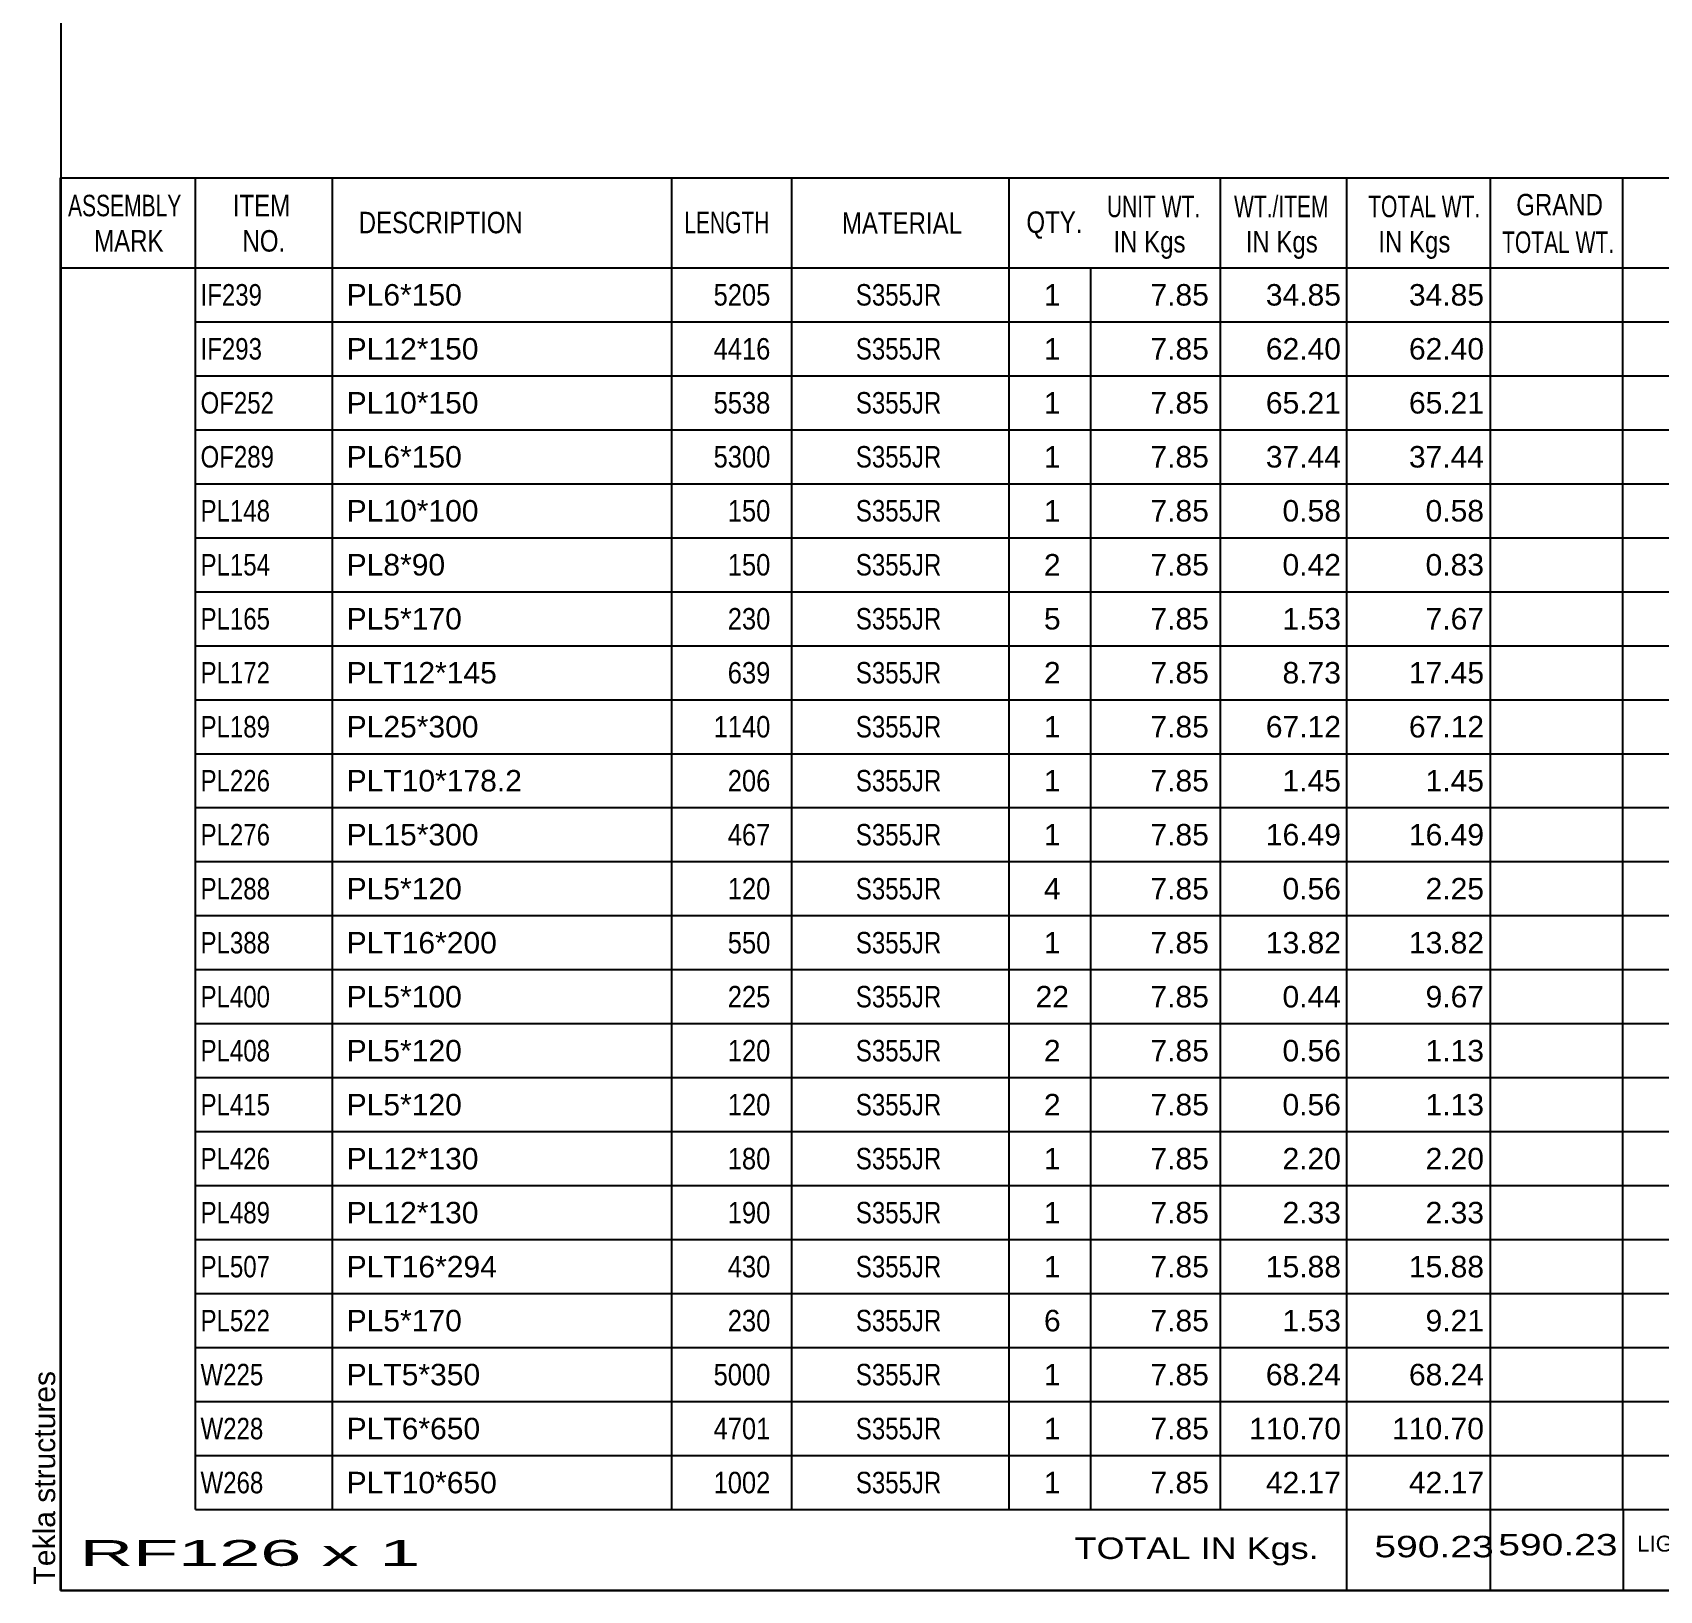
# Model space of a CAD drawing. Header units: millimetres. Extents: x -25 to 377, y -192 to 85.
# Drawn here: x -25.3 to 119.4, y -192.4 to -53.9 of the extents above; entities that cross this region are included whole.
import ezdxf

# ---------------------------------------------------------------- set-up
doc = ezdxf.new("R2010")
doc.units = ezdxf.units.MM
doc.styles.add('Arial', font='ARIAL.TTF', dxfattribs={"height": 0.2})

# ---------------------------------------------------------------- blocks, each defined once
blk = doc.blocks.new('Unknown-627304324-1201')
at = {"color": 5, "linetype": 'Continuous'}
for p, q in [((-22.78, 84.6), (-22.78, -192.4)), ((-22.78, -192.4), (377.22, -192.4))]:
    blk.add_line(p, q, dxfattribs=at)
at = {"color": 174, "linetype": 'Continuous', "style": 'Arial'}
blk.add_text('Tekla structures', height=1.9102, rotation=90, dxfattribs=at).set_placement((-23.28, -191.9))
blk = doc.blocks.new('CBS_BOM-627304324-17257')
at = {"color": 7, "linetype": 'Continuous'}
for p, q in [((-22.81, -74.83), (-22.81, -66.83)), ((-22.81, -66.83), (132.11, -66.83)), ((-10.81, -74.83), (-10.81, -66.83)), ((1.38, -74.83), (1.38, -66.83)), ((31.55, -74.83), (31.55, -66.83)), ((42.23, -74.83), (42.23, -66.83)), ((61.54, -74.83), (61.54, -66.83)), ((80.34, -74.83), (80.34, -66.83)), ((91.56, -74.83), (91.56, -66.83)), ((104.34, -74.83), (104.34, -66.83)), ((116.09, -74.83), (116.09, -66.83)), ((-22.81, -74.83), (132.11, -74.83)), ((-22.81, -79.63), (-22.81, -74.83)), ((-10.81, -79.63), (-10.81, -74.83)), ((1.38, -79.63), (1.38, -74.83)), ((31.55, -79.63), (31.55, -74.83)), ((42.23, -79.63), (42.23, -74.83)), ((61.54, -79.63), (61.54, -74.83)), ((68.81, -79.63), (68.81, -74.83)), ((80.34, -79.63), (80.34, -74.83)), ((91.56, -79.63), (91.56, -74.83)), ((104.34, -79.63), (104.34, -74.83)), ((116.11, -79.63), (116.11, -74.83)), ((-22.81, -84.43), (-22.81, -79.63)), ((-10.81, -79.63), (132.11, -79.63)), ((-10.81, -84.43), (-10.81, -79.63)), ((1.38, -84.43), (1.38, -79.63)), ((31.55, -84.43), (31.55, -79.63)), ((42.23, -84.43), (42.23, -79.63)), ((61.54, -84.43), (61.54, -79.63)), ((68.81, -84.43), (68.81, -79.63)), ((80.34, -84.43), (80.34, -79.63)), ((91.56, -84.43), (91.56, -79.63)), ((104.34, -84.43), (104.34, -79.63)), ((116.11, -84.43), (116.11, -79.63)), ((-22.81, -89.23), (-22.81, -84.43)), ((-10.81, -84.43), (132.11, -84.43)), ((-10.81, -89.23), (-10.81, -84.43)), ((1.38, -89.23), (1.38, -84.43)), ((31.55, -89.23), (31.55, -84.43)), ((42.23, -89.23), (42.23, -84.43)), ((61.54, -89.23), (61.54, -84.43)), ((68.81, -89.23), (68.81, -84.43)), ((80.34, -89.23), (80.34, -84.43)), ((91.56, -89.23), (91.56, -84.43)), ((104.34, -89.23), (104.34, -84.43)), ((116.11, -89.23), (116.11, -84.43)), ((-22.81, -94.03), (-22.81, -89.23)), ((-10.81, -89.23), (132.11, -89.23)), ((-10.81, -94.03), (-10.81, -89.23)), ((1.38, -94.03), (1.38, -89.23)), ((31.55, -94.03), (31.55, -89.23)), ((42.23, -94.03), (42.23, -89.23)), ((61.54, -94.03), (61.54, -89.23)), ((68.81, -94.03), (68.81, -89.23)), ((80.34, -94.03), (80.34, -89.23)), ((91.56, -94.03), (91.56, -89.23)), ((104.34, -94.03), (104.34, -89.23)), ((116.11, -94.03), (116.11, -89.23)), ((-22.81, -98.83), (-22.81, -94.03)), ((-10.81, -94.03), (132.11, -94.03)), ((-10.81, -98.83), (-10.81, -94.03)), ((1.38, -98.83), (1.38, -94.03)), ((31.55, -98.83), (31.55, -94.03)), ((42.23, -98.83), (42.23, -94.03)), ((61.54, -98.83), (61.54, -94.03)), ((68.81, -98.83), (68.81, -94.03)), ((80.34, -98.83), (80.34, -94.03)), ((91.56, -98.83), (91.56, -94.03)), ((104.34, -98.83), (104.34, -94.03)), ((116.11, -98.83), (116.11, -94.03)), ((-22.81, -103.63), (-22.81, -98.83)), ((-10.81, -98.83), (132.11, -98.83)), ((-10.81, -103.63), (-10.81, -98.83)), ((1.38, -103.63), (1.38, -98.83)), ((31.55, -103.63), (31.55, -98.83)), ((42.23, -103.63), (42.23, -98.83)), ((61.54, -103.63), (61.54, -98.83)), ((68.81, -103.63), (68.81, -98.83)), ((80.34, -103.63), (80.34, -98.83)), ((91.56, -103.63), (91.56, -98.83)), ((104.34, -103.63), (104.34, -98.83)), ((116.11, -103.63), (116.11, -98.83)), ((-22.81, -108.43), (-22.81, -103.63)), ((-10.81, -103.63), (132.11, -103.63)), ((-10.81, -108.43), (-10.81, -103.63)), ((1.38, -108.43), (1.38, -103.63)), ((31.55, -108.43), (31.55, -103.63)), ((42.23, -108.43), (42.23, -103.63)), ((61.54, -108.43), (61.54, -103.63)), ((68.81, -108.43), (68.81, -103.63)), ((80.34, -108.43), (80.34, -103.63)), ((91.56, -108.43), (91.56, -103.63)), ((104.34, -108.43), (104.34, -103.63)), ((116.11, -108.43), (116.11, -103.63)), ((-22.81, -113.23), (-22.81, -108.43)), ((-10.81, -108.43), (132.11, -108.43)), ((-10.81, -113.23), (-10.81, -108.43)), ((1.38, -113.23), (1.38, -108.43)), ((31.55, -113.23), (31.55, -108.43)), ((42.23, -113.23), (42.23, -108.43)), ((61.54, -113.23), (61.54, -108.43)), ((68.81, -113.23), (68.81, -108.43)), ((80.34, -113.23), (80.34, -108.43)), ((91.56, -113.23), (91.56, -108.43)), ((104.34, -113.23), (104.34, -108.43)), ((116.11, -113.23), (116.11, -108.43)), ((-22.81, -118.03), (-22.81, -113.23)), ((-10.81, -113.23), (132.11, -113.23)), ((-10.81, -118.03), (-10.81, -113.23)), ((1.38, -118.03), (1.38, -113.23)), ((31.55, -118.03), (31.55, -113.23)), ((42.23, -118.03), (42.23, -113.23)), ((61.54, -118.03), (61.54, -113.23)), ((68.81, -118.03), (68.81, -113.23)), ((80.34, -118.03), (80.34, -113.23)), ((91.56, -118.03), (91.56, -113.23)), ((104.34, -118.03), (104.34, -113.23)), ((116.11, -118.03), (116.11, -113.23)), ((-22.81, -122.83), (-22.81, -118.03)), ((-10.81, -118.03), (132.11, -118.03)), ((-10.81, -122.83), (-10.81, -118.03)), ((1.38, -122.83), (1.38, -118.03)), ((31.55, -122.83), (31.55, -118.03)), ((42.23, -122.83), (42.23, -118.03)), ((61.54, -122.83), (61.54, -118.03)), ((68.81, -122.83), (68.81, -118.03)), ((80.34, -122.83), (80.34, -118.03)), ((91.56, -122.83), (91.56, -118.03)), ((104.34, -122.83), (104.34, -118.03)), ((116.11, -122.83), (116.11, -118.03)), ((-22.81, -127.63), (-22.81, -122.83)), ((-10.81, -122.83), (132.11, -122.83)), ((-10.81, -127.63), (-10.81, -122.83)), ((1.38, -127.63), (1.38, -122.83)), ((31.55, -127.63), (31.55, -122.83)), ((42.23, -127.63), (42.23, -122.83)), ((61.54, -127.63), (61.54, -122.83)), ((68.81, -127.63), (68.81, -122.83)), ((80.34, -127.63), (80.34, -122.83)), ((91.56, -127.63), (91.56, -122.83)), ((104.34, -127.63), (104.34, -122.83)), ((116.11, -127.63), (116.11, -122.83)), ((-22.81, -132.43), (-22.81, -127.63)), ((-10.81, -127.63), (132.11, -127.63)), ((-10.81, -132.43), (-10.81, -127.63)), ((1.38, -132.43), (1.38, -127.63)), ((31.55, -132.43), (31.55, -127.63)), ((42.23, -132.43), (42.23, -127.63)), ((61.54, -132.43), (61.54, -127.63)), ((68.81, -132.43), (68.81, -127.63)), ((80.34, -132.43), (80.34, -127.63)), ((91.56, -132.43), (91.56, -127.63)), ((104.34, -132.43), (104.34, -127.63)), ((116.11, -132.43), (116.11, -127.63)), ((-22.81, -137.23), (-22.81, -132.43)), ((-10.81, -132.43), (132.11, -132.43)), ((-10.81, -137.23), (-10.81, -132.43)), ((1.38, -137.23), (1.38, -132.43)), ((31.55, -137.23), (31.55, -132.43)), ((42.23, -137.23), (42.23, -132.43)), ((61.54, -137.23), (61.54, -132.43)), ((68.81, -137.23), (68.81, -132.43)), ((80.34, -137.23), (80.34, -132.43)), ((91.56, -137.23), (91.56, -132.43)), ((104.34, -137.23), (104.34, -132.43)), ((116.11, -137.23), (116.11, -132.43)), ((-22.81, -142.03), (-22.81, -137.23)), ((-10.81, -137.23), (132.11, -137.23)), ((-10.81, -142.03), (-10.81, -137.23)), ((1.38, -142.03), (1.38, -137.23)), ((31.55, -142.03), (31.55, -137.23)), ((42.23, -142.03), (42.23, -137.23)), ((61.54, -142.03), (61.54, -137.23)), ((68.81, -142.03), (68.81, -137.23)), ((80.34, -142.03), (80.34, -137.23)), ((91.56, -142.03), (91.56, -137.23)), ((104.34, -142.03), (104.34, -137.23)), ((116.11, -142.03), (116.11, -137.23)), ((-22.81, -146.83), (-22.81, -142.03)), ((-10.81, -142.03), (132.11, -142.03)), ((-10.81, -146.83), (-10.81, -142.03)), ((1.38, -146.83), (1.38, -142.03)), ((31.55, -146.83), (31.55, -142.03)), ((42.23, -146.83), (42.23, -142.03)), ((61.54, -146.83), (61.54, -142.03)), ((68.81, -146.83), (68.81, -142.03)), ((80.34, -146.83), (80.34, -142.03)), ((91.56, -146.83), (91.56, -142.03)), ((104.34, -146.83), (104.34, -142.03)), ((116.11, -146.83), (116.11, -142.03)), ((-22.81, -151.63), (-22.81, -146.83)), ((-10.81, -146.83), (132.11, -146.83)), ((-10.81, -151.63), (-10.81, -146.83)), ((1.38, -151.63), (1.38, -146.83)), ((31.55, -151.63), (31.55, -146.83)), ((42.23, -151.63), (42.23, -146.83)), ((61.54, -151.63), (61.54, -146.83)), ((68.81, -151.63), (68.81, -146.83)), ((80.34, -151.63), (80.34, -146.83)), ((91.56, -151.63), (91.56, -146.83)), ((104.34, -151.63), (104.34, -146.83)), ((116.11, -151.63), (116.11, -146.83)), ((-22.81, -156.43), (-22.81, -151.63)), ((-10.81, -151.63), (132.11, -151.63)), ((-10.81, -156.43), (-10.81, -151.63)), ((1.38, -156.43), (1.38, -151.63)), ((31.55, -156.43), (31.55, -151.63)), ((42.23, -156.43), (42.23, -151.63)), ((61.54, -156.43), (61.54, -151.63)), ((68.81, -156.43), (68.81, -151.63)), ((80.34, -156.43), (80.34, -151.63)), ((91.56, -156.43), (91.56, -151.63)), ((104.34, -156.43), (104.34, -151.63)), ((116.11, -156.43), (116.11, -151.63)), ((-22.81, -161.23), (-22.81, -156.43)), ((-10.81, -156.43), (132.11, -156.43)), ((-10.81, -161.23), (-10.81, -156.43)), ((1.38, -161.23), (1.38, -156.43)), ((31.55, -161.23), (31.55, -156.43)), ((42.23, -161.23), (42.23, -156.43)), ((61.54, -161.23), (61.54, -156.43)), ((68.81, -161.23), (68.81, -156.43)), ((80.34, -161.23), (80.34, -156.43)), ((91.56, -161.23), (91.56, -156.43)), ((104.34, -161.23), (104.34, -156.43)), ((116.11, -161.23), (116.11, -156.43)), ((-22.81, -166.03), (-22.81, -161.23)), ((-10.81, -161.23), (132.11, -161.23)), ((-10.81, -166.03), (-10.81, -161.23)), ((1.38, -166.03), (1.38, -161.23)), ((31.55, -166.03), (31.55, -161.23)), ((42.23, -166.03), (42.23, -161.23)), ((61.54, -166.03), (61.54, -161.23)), ((68.81, -166.03), (68.81, -161.23)), ((80.34, -166.03), (80.34, -161.23)), ((91.56, -166.03), (91.56, -161.23)), ((104.34, -166.03), (104.34, -161.23)), ((116.11, -166.03), (116.11, -161.23)), ((-22.81, -170.83), (-22.81, -166.03)), ((-10.81, -166.03), (132.11, -166.03)), ((-10.81, -170.83), (-10.81, -166.03)), ((1.38, -170.83), (1.38, -166.03)), ((31.55, -170.83), (31.55, -166.03)), ((42.23, -170.83), (42.23, -166.03)), ((61.54, -170.83), (61.54, -166.03)), ((68.81, -170.83), (68.81, -166.03)), ((80.34, -170.83), (80.34, -166.03)), ((91.56, -170.83), (91.56, -166.03)), ((104.34, -170.83), (104.34, -166.03)), ((116.11, -170.83), (116.11, -166.03)), ((-22.81, -175.63), (-22.81, -170.83)), ((-10.81, -170.83), (132.11, -170.83)), ((-10.81, -175.63), (-10.81, -170.83)), ((1.38, -175.63), (1.38, -170.83)), ((31.55, -175.63), (31.55, -170.83)), ((42.23, -175.63), (42.23, -170.83)), ((61.54, -175.63), (61.54, -170.83)), ((68.81, -175.63), (68.81, -170.83)), ((80.34, -175.63), (80.34, -170.83)), ((91.56, -175.63), (91.56, -170.83)), ((104.34, -175.63), (104.34, -170.83)), ((116.11, -175.63), (116.11, -170.83)), ((-22.81, -180.43), (-22.81, -175.63)), ((-10.81, -175.63), (132.11, -175.63)), ((-10.81, -180.43), (-10.81, -175.63)), ((1.38, -180.43), (1.38, -175.63)), ((31.55, -180.43), (31.55, -175.63)), ((42.23, -180.43), (42.23, -175.63)), ((61.54, -180.43), (61.54, -175.63)), ((68.81, -180.43), (68.81, -175.63)), ((80.34, -180.43), (80.34, -175.63)), ((91.56, -180.43), (91.56, -175.63)), ((104.34, -180.43), (104.34, -175.63)), ((116.11, -180.43), (116.11, -175.63)), ((-22.81, -185.23), (-22.81, -180.43)), ((-10.81, -180.43), (132.11, -180.43)), ((-10.81, -185.23), (-10.81, -180.43)), ((1.38, -185.23), (1.38, -180.43)), ((31.55, -185.23), (31.55, -180.43)), ((42.23, -185.23), (42.23, -180.43)), ((61.54, -185.23), (61.54, -180.43)), ((68.81, -185.23), (68.81, -180.43)), ((80.34, -185.23), (80.34, -180.43)), ((91.56, -185.23), (91.56, -180.43)), ((104.34, -185.23), (104.34, -180.43)), ((116.11, -185.23), (116.11, -180.43)), ((-22.81, -192.43), (-22.81, -185.25)), ((-10.81, -185.23), (132.11, -185.23)), ((91.56, -192.43), (91.56, -185.25)), ((104.34, -192.43), (104.34, -185.25)), ((116.15, -192.43), (116.15, -185.25)), ((-22.81, -192.43), (132.11, -192.43))]:
    blk.add_line(p, q, dxfattribs=at)
at = {"color": 3, "linetype": 'Continuous', "style": 'Arial'}
for s, height, width, p in [('ASSEMBLY', 1.91, 0.7, (-22.13, -70.25)), ('ITEM', 1.91, 0.8, (-7.48, -70.25)), ('UNIT WT.', 1.91, 0.7, (70.23, -70.33)), ('WT./ITEM', 1.91, 0.7, (81.53, -70.33)), ('TOTAL WT.', 1.91, 0.7, (93.46, -70.33)), ('GRAND', 1.91, 0.8, (106.62, -70.17)), ('DESCRIPTION', 1.9102, 0.8, (3.71, -71.76)), ('LENGTH', 1.91, 0.7, (32.65, -71.76)), ('MATERIAL', 1.91, 0.8, (46.67, -71.81)), ('QTY.', 1.91, 0.8, (63.07, -71.73)), ('MARK', 1.91, 0.8, (-19.81, -73.39)), ('NO.', 1.91, 0.8, (-6.62, -73.39)), ('IN Kgs', 1.91, 0.8, (70.81, -73.47)), ('IN Kgs', 1.91, 0.8, (82.57, -73.47)), ('IN Kgs', 1.91, 0.8, (94.36, -73.47)), ('TOTAL WT.', 1.91, 0.7, (105.36, -73.51))]:
    blk.add_text(s, height=height, dxfattribs=dict(at, width=width)).set_placement(p)
at = {"color": 7, "linetype": 'Continuous', "style": 'Arial'}
for s, width, p in [('IF239', 0.8, (-10.35, -78.19)), ('5205', 0.85, (35.26, -78.19)), ('S355JR', 0.8, (47.91, -78.19)), ('IF293', 0.8, (-10.35, -82.99)), ('4416', 0.85, (35.26, -82.99)), ('S355JR', 0.8, (47.91, -82.99)), ('OF252', 0.8, (-10.35, -87.79)), ('5538', 0.85, (35.26, -87.79)), ('S355JR', 0.8, (47.91, -87.79)), ('OF289', 0.8, (-10.35, -92.59)), ('5300', 0.85, (35.26, -92.59)), ('S355JR', 0.8, (47.91, -92.59)), ('PL148', 0.8, (-10.35, -97.39)), ('150', 0.85, (36.52, -97.39)), ('S355JR', 0.8, (47.91, -97.39)), ('PL154', 0.8, (-10.35, -102.19)), ('150', 0.85, (36.52, -102.19)), ('S355JR', 0.8, (47.91, -102.19)), ('PL165', 0.8, (-10.35, -106.99)), ('230', 0.85, (36.52, -106.99)), ('S355JR', 0.8, (47.91, -106.99)), ('PL172', 0.8, (-10.35, -111.79)), ('639', 0.85, (36.52, -111.79)), ('S355JR', 0.8, (47.91, -111.79)), ('PL189', 0.8, (-10.35, -116.59)), ('1140', 0.85, (35.26, -116.59)), ('S355JR', 0.8, (47.91, -116.59)), ('PL226', 0.8, (-10.35, -121.39)), ('206', 0.85, (36.52, -121.39)), ('S355JR', 0.8, (47.91, -121.39)), ('PL276', 0.8, (-10.35, -126.19)), ('467', 0.85, (36.52, -126.19)), ('S355JR', 0.8, (47.91, -126.19)), ('PL288', 0.8, (-10.35, -130.99)), ('120', 0.85, (36.52, -130.99)), ('S355JR', 0.8, (47.91, -130.99)), ('PL388', 0.8, (-10.35, -135.79)), ('550', 0.85, (36.52, -135.79)), ('S355JR', 0.8, (47.91, -135.79)), ('PL400', 0.8, (-10.35, -140.59)), ('225', 0.85, (36.52, -140.59)), ('S355JR', 0.8, (47.91, -140.59)), ('PL408', 0.8, (-10.35, -145.39)), ('120', 0.85, (36.52, -145.39)), ('S355JR', 0.8, (47.91, -145.39)), ('PL415', 0.8, (-10.35, -150.19)), ('120', 0.85, (36.52, -150.19)), ('S355JR', 0.8, (47.91, -150.19)), ('PL426', 0.8, (-10.35, -154.99)), ('180', 0.85, (36.52, -154.99)), ('S355JR', 0.8, (47.91, -154.99)), ('PL489', 0.8, (-10.35, -159.79)), ('190', 0.85, (36.52, -159.79)), ('S355JR', 0.8, (47.91, -159.79)), ('PL507', 0.8, (-10.35, -164.59)), ('430', 0.85, (36.52, -164.59)), ('S355JR', 0.8, (47.91, -164.59)), ('PL522', 0.8, (-10.35, -169.39)), ('230', 0.85, (36.52, -169.39)), ('S355JR', 0.8, (47.91, -169.39)), ('W225', 0.8, (-10.35, -174.19)), ('5000', 0.85, (35.26, -174.19)), ('S355JR', 0.8, (47.91, -174.19)), ('W228', 0.8, (-10.35, -178.99)), ('4701', 0.85, (35.26, -178.99)), ('S355JR', 0.8, (47.91, -178.99)), ('W268', 0.8, (-10.35, -183.79)), ('1002', 0.85, (35.26, -183.79)), ('S355JR', 0.8, (47.91, -183.79))]:
    blk.add_text(s, height=1.91, dxfattribs=dict(at, width=width)).set_placement(p)
for s, height, p in [('PL6*150', 1.91, (2.64, -78.19)), ('1', 1.91, (64.63, -78.19)), ('7.85', 1.91, (74.1, -78.19)), ('34.85', 1.91, (84.36, -78.19)), ('34.85', 1.91, (97.08, -78.19)), ('PL12*150', 1.91, (2.64, -82.99)), ('1', 1.91, (64.63, -82.99)), ('7.85', 1.91, (74.1, -82.99)), ('62.40', 1.91, (84.36, -82.99)), ('62.40', 1.91, (97.08, -82.99)), ('PL10*150', 1.91, (2.64, -87.79)), ('1', 1.91, (64.63, -87.79)), ('7.85', 1.91, (74.1, -87.79)), ('65.21', 1.91, (84.36, -87.79)), ('65.21', 1.91, (97.08, -87.79)), ('PL6*150', 1.91, (2.64, -92.59)), ('1', 1.91, (64.63, -92.59)), ('7.85', 1.91, (74.1, -92.59)), ('37.44', 1.91, (84.36, -92.59)), ('37.44', 1.91, (97.08, -92.59)), ('PL10*100', 1.91, (2.64, -97.39)), ('7.85', 1.91, (74.1, -97.39)), ('0.58', 1.91, (85.84, -97.39)), ('0.58', 1.91, (98.56, -97.39)), ('1', 1.91, (64.63, -97.39)), ('PL8*90', 1.91, (2.64, -102.19)), ('2', 1.91, (64.63, -102.19)), ('7.85', 1.91, (74.1, -102.19)), ('0.42', 1.91, (85.84, -102.19)), ('0.83', 1.91, (98.56, -102.19)), ('PL5*170', 1.91, (2.64, -106.99)), ('5', 1.91, (64.63, -106.99)), ('7.85', 1.91, (74.1, -106.99)), ('1.53', 1.91, (85.84, -106.99)), ('7.67', 1.91, (98.56, -106.99)), ('PLT12*145', 1.91, (2.64, -111.79)), ('2', 1.91, (64.63, -111.79)), ('7.85', 1.91, (74.1, -111.79)), ('8.73', 1.91, (85.84, -111.79)), ('17.45', 1.91, (97.08, -111.79)), ('PL25*300', 1.91, (2.64, -116.59)), ('1', 1.91, (64.63, -116.59)), ('7.85', 1.91, (74.1, -116.59)), ('67.12', 1.91, (84.36, -116.59)), ('67.12', 1.91, (97.08, -116.59)), ('PLT10*178.2', 1.9102, (2.64, -121.39)), ('1', 1.91, (64.63, -121.39)), ('7.85', 1.91, (74.1, -121.39)), ('1.45', 1.91, (85.84, -121.39)), ('1.45', 1.91, (98.56, -121.39)), ('PL15*300', 1.91, (2.64, -126.19)), ('1', 1.91, (64.63, -126.19)), ('7.85', 1.91, (74.1, -126.19)), ('16.49', 1.91, (84.36, -126.19)), ('16.49', 1.91, (97.08, -126.19)), ('PL5*120', 1.91, (2.64, -130.99)), ('4', 1.91, (64.63, -130.99)), ('7.85', 1.91, (74.1, -130.99)), ('0.56', 1.91, (85.84, -130.99)), ('2.25', 1.91, (98.56, -130.99)), ('PLT16*200', 1.91, (2.64, -135.79)), ('1', 1.91, (64.63, -135.79)), ('7.85', 1.91, (74.1, -135.79)), ('13.82', 1.91, (84.36, -135.79)), ('13.82', 1.91, (97.08, -135.79)), ('PL5*100', 1.91, (2.64, -140.59)), ('22', 1.91, (63.89, -140.59)), ('7.85', 1.91, (74.1, -140.59)), ('0.44', 1.91, (85.84, -140.59)), ('9.67', 1.91, (98.56, -140.59)), ('PL5*120', 1.91, (2.64, -145.39)), ('2', 1.91, (64.63, -145.39)), ('7.85', 1.91, (74.1, -145.39)), ('0.56', 1.91, (85.84, -145.39)), ('1.13', 1.91, (98.56, -145.39)), ('PL5*120', 1.91, (2.64, -150.19)), ('2', 1.91, (64.63, -150.19)), ('7.85', 1.91, (74.1, -150.19)), ('0.56', 1.91, (85.84, -150.19)), ('1.13', 1.91, (98.56, -150.19)), ('PL12*130', 1.91, (2.64, -154.99)), ('1', 1.91, (64.63, -154.99)), ('7.85', 1.91, (74.1, -154.99)), ('2.20', 1.91, (85.84, -154.99)), ('2.20', 1.91, (98.56, -154.99)), ('PL12*130', 1.91, (2.64, -159.79)), ('1', 1.91, (64.63, -159.79)), ('7.85', 1.91, (74.1, -159.79)), ('2.33', 1.91, (85.84, -159.79)), ('2.33', 1.91, (98.56, -159.79)), ('PLT16*294', 1.91, (2.64, -164.59)), ('1', 1.91, (64.63, -164.59)), ('7.85', 1.91, (74.1, -164.59)), ('15.88', 1.91, (84.36, -164.59)), ('15.88', 1.91, (97.08, -164.59)), ('PL5*170', 1.91, (2.64, -169.39)), ('6', 1.91, (64.63, -169.39)), ('7.85', 1.91, (74.1, -169.39)), ('1.53', 1.91, (85.84, -169.39)), ('9.21', 1.91, (98.56, -169.39)), ('PLT5*350', 1.91, (2.64, -174.19)), ('1', 1.91, (64.63, -174.19)), ('7.85', 1.91, (74.1, -174.19)), ('68.24', 1.91, (84.36, -174.19)), ('68.24', 1.91, (97.08, -174.19)), ('PLT6*650', 1.91, (2.64, -178.99)), ('1', 1.91, (64.63, -178.99)), ('7.85', 1.91, (74.1, -178.99)), ('110.70', 1.91, (82.88, -178.99)), ('110.70', 1.91, (95.59, -178.99)), ('PLT10*650', 1.91, (2.64, -183.79)), ('1', 1.91, (64.63, -183.79)), ('7.85', 1.91, (74.1, -183.79)), ('42.17', 1.91, (84.36, -183.79)), ('42.17', 1.91, (97.08, -183.79))]:
    blk.add_text(s, height=height, dxfattribs=at).set_placement(p)
at = {"color": 6, "linetype": 'Continuous', "style": 'Arial'}
for s, height, width, p in [('RF126 x 1', 2.292, 2.05, (-21.09, -190.24)), ('TOTAL IN Kgs.', 1.9102, 1.2, (67.35, -189.63)), ('590.23', 1.91, 1.3, (94.01, -189.48)), ('590.23', 1.91, 1.3, (105.02, -189.32))]:
    blk.add_text(s, height=height, dxfattribs=dict(at, width=width)).set_placement(p)
blk.add_text('LIGHT_STEEL', height=1.4135, dxfattribs=at).set_placement((117.37, -188.97))

msp = doc.modelspace()

# ---------------------------------------------------------------- block references
for name in ['Unknown-627304324-1201', 'CBS_BOM-627304324-17257']:
    msp.add_blockref(name, (0, 0))

doc.saveas('drawing.dxf')
